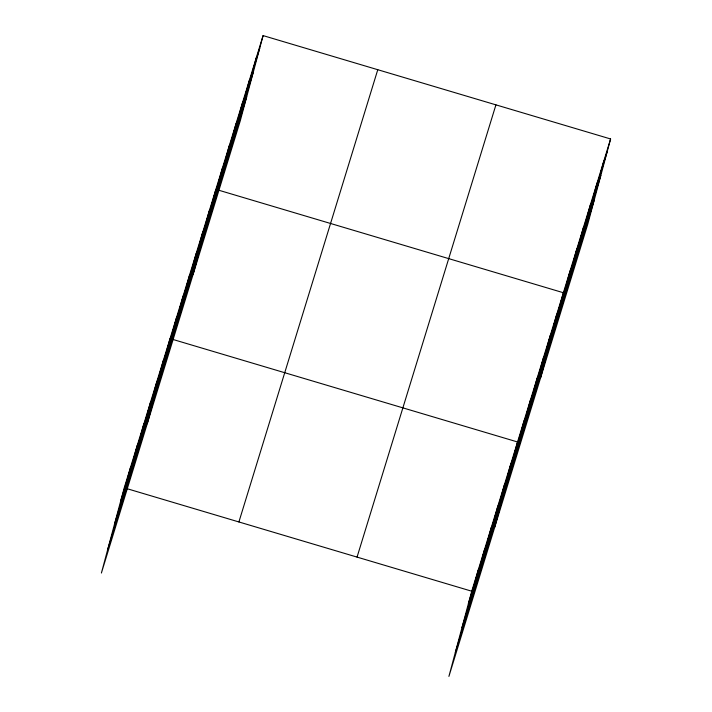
<?xml version="1.0" encoding="UTF-8"?>
<svg xmlns="http://www.w3.org/2000/svg" width="712" height="712" viewBox="0 0 712 712"><rect width="100%" height="100%" fill="white"/><g stroke="black" fill="none" stroke-linecap="round" stroke-linejoin="round"><path stroke-width="1.07" d="M127.43 478.989L130.777 466.529M133.981 457.674L137.318 445.205M140.531 436.349L143.869 423.889M147.072 415.034L150.41 402.565M153.623 393.709L156.96 381.249M160.164 372.394L163.511 359.925M147.224 423.791L170.052 338.601L517.553 441.974L494.733 527.156M173.256 329.754L176.603 317.285M179.807 308.43L183.144 295.961M186.357 287.114L189.695 274.645M192.899 265.79L196.245 253.321M199.449 244.474L202.786 232.005M205.99 223.15L209.337 210.681M193.059 274.556L215.878 189.365L563.379 292.73L540.559 377.921M219.287 179.86L222.625 167.4M226.033 157.895L229.371 145.435M232.78 135.93L236.117 123.461M239.517 113.965L242.863 101.496M246.263 91.999L249.609 79.53M253.009 70.034L256.356 57.565M263.093 35.6L240.273 120.791L101.398 573.035L124.226 487.845L263.093 35.6L610.602 138.965L587.774 224.155L448.907 676.4L471.727 591.209L610.602 138.965M474.94 582.354L478.277 569.894M481.481 561.038L484.819 548.569M488.032 539.714L491.369 527.254M494.573 518.398L497.919 505.929M501.123 497.074L504.461 484.614M507.665 475.758L511.011 463.289M520.766 433.118L524.103 420.65M527.307 411.794L530.654 399.334M533.858 390.479L537.195 378.01M540.399 369.154L543.745 356.685M546.949 347.839L550.287 335.37M553.5 326.514L556.837 314.045M566.788 283.234L570.125 270.765M573.534 261.26L576.871 248.8M580.28 239.294L583.618 226.834M587.026 217.329L590.364 204.86M593.772 195.364L597.11 182.895M600.51 173.399L603.856 160.93M120.889 500.313L259.755 48.069M114.454 524.308L253.33 72.063M107.832 549.041L246.699 96.788M238.903 521.958L377.769 69.714M357.05 557.104L495.926 104.851M468.389 603.678L607.256 151.434M461.954 627.673L600.83 175.428M455.333 652.406L594.2 200.152M127.359 488.779L471.727 591.209"/></g></svg>
